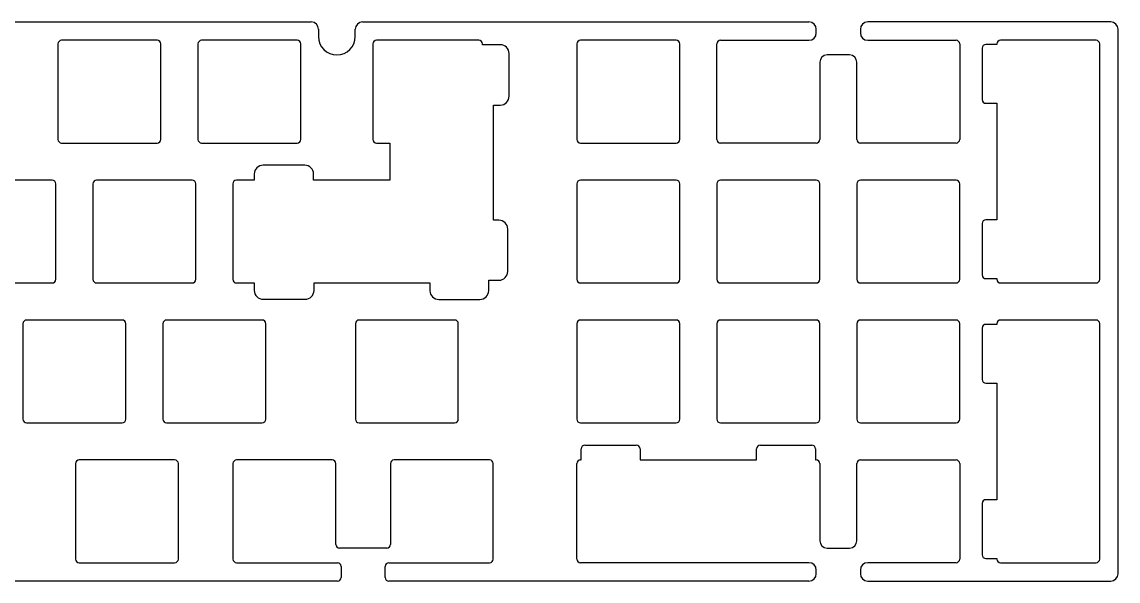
# Model space of a CAD drawing. Header units: millimetres. Extents: x -141 to 187, y -40 to 36.
# Drawn here: x 37.8 to 186.9, y -40 to 36.1 of the extents above; entities that cross this region are included whole.
import ezdxf

# ---------------------------------------------------------------- set-up
doc = ezdxf.new("R2010")
doc.units = ezdxf.units.MM
for name, color, linetype in [('Shape1000', 7, 'CONTINUOUS'), ('Shape1001', 7, 'CONTINUOUS'), ('Shape1002', 7, 'CONTINUOUS'), ('Shape1003', 7, 'CONTINUOUS'), ('Shape1004', 7, 'CONTINUOUS'), ('Shape1098', 7, 'CONTINUOUS'), ('Shape1099', 7, 'CONTINUOUS'), ('Shape1100', 7, 'CONTINUOUS'), ('Shape1101', 7, 'CONTINUOUS'), ('Shape473', 7, 'CONTINUOUS'), ('Shape474', 7, 'CONTINUOUS'), ('Shape475', 7, 'CONTINUOUS'), ('Shape476', 7, 'CONTINUOUS'), ('Shape477', 7, 'CONTINUOUS'), ('Shape478', 7, 'CONTINUOUS'), ('Shape479', 7, 'CONTINUOUS'), ('Shape480', 7, 'CONTINUOUS'), ('Shape481', 7, 'CONTINUOUS'), ('Shape482', 7, 'CONTINUOUS'), ('Shape483', 7, 'CONTINUOUS'), ('Shape484', 7, 'CONTINUOUS'), ('Shape485', 7, 'CONTINUOUS'), ('Shape486', 7, 'CONTINUOUS'), ('Shape487', 7, 'CONTINUOUS'), ('Shape488', 7, 'CONTINUOUS'), ('Shape489', 7, 'CONTINUOUS'), ('Shape490', 7, 'CONTINUOUS'), ('Shape491', 7, 'CONTINUOUS'), ('Shape492', 7, 'CONTINUOUS'), ('Shape493', 7, 'CONTINUOUS'), ('Shape494', 7, 'CONTINUOUS'), ('Shape495', 7, 'CONTINUOUS'), ('Shape496', 7, 'CONTINUOUS'), ('Shape497', 7, 'CONTINUOUS'), ('Shape498', 7, 'CONTINUOUS'), ('Shape499', 7, 'CONTINUOUS'), ('Shape500', 7, 'CONTINUOUS'), ('Shape501', 7, 'CONTINUOUS'), ('Shape502', 7, 'CONTINUOUS'), ('Shape503', 7, 'CONTINUOUS'), ('Shape504', 7, 'CONTINUOUS'), ('Shape505', 7, 'CONTINUOUS'), ('Shape506', 7, 'CONTINUOUS'), ('Shape507', 7, 'CONTINUOUS'), ('Shape508', 7, 'CONTINUOUS'), ('Shape509', 7, 'CONTINUOUS'), ('Shape510', 7, 'CONTINUOUS'), ('Shape511', 7, 'CONTINUOUS'), ('Shape512', 7, 'CONTINUOUS'), ('Shape513', 7, 'CONTINUOUS'), ('Shape514', 7, 'CONTINUOUS'), ('Shape515', 7, 'CONTINUOUS'), ('Shape516', 7, 'CONTINUOUS'), ('Shape517', 7, 'CONTINUOUS'), ('Shape518', 7, 'CONTINUOUS'), ('Shape519', 7, 'CONTINUOUS'), ('Shape520', 7, 'CONTINUOUS'), ('Shape521', 7, 'CONTINUOUS'), ('Shape522', 7, 'CONTINUOUS'), ('Shape523', 7, 'CONTINUOUS'), ('Shape524', 7, 'CONTINUOUS'), ('Shape525', 7, 'CONTINUOUS'), ('Shape526', 7, 'CONTINUOUS'), ('Shape527', 7, 'CONTINUOUS'), ('Shape528', 7, 'CONTINUOUS'), ('Shape529', 7, 'CONTINUOUS'), ('Shape530', 7, 'CONTINUOUS'), ('Shape531', 7, 'CONTINUOUS'), ('Shape532', 7, 'CONTINUOUS'), ('Shape533', 7, 'CONTINUOUS'), ('Shape534', 7, 'CONTINUOUS'), ('Shape535', 7, 'CONTINUOUS'), ('Shape536', 7, 'CONTINUOUS'), ('Shape537', 7, 'CONTINUOUS'), ('Shape538', 7, 'CONTINUOUS'), ('Shape539', 7, 'CONTINUOUS'), ('Shape540', 7, 'CONTINUOUS'), ('Shape541', 7, 'CONTINUOUS'), ('Shape542', 7, 'CONTINUOUS'), ('Shape543', 7, 'CONTINUOUS'), ('Shape544', 7, 'CONTINUOUS'), ('Shape545', 7, 'CONTINUOUS'), ('Shape546', 7, 'CONTINUOUS'), ('Shape547', 7, 'CONTINUOUS'), ('Shape548', 7, 'CONTINUOUS'), ('Shape549', 7, 'CONTINUOUS'), ('Shape550', 7, 'CONTINUOUS'), ('Shape551', 7, 'CONTINUOUS'), ('Shape552', 7, 'CONTINUOUS'), ('Shape553', 7, 'CONTINUOUS'), ('Shape554', 7, 'CONTINUOUS'), ('Shape555', 7, 'CONTINUOUS'), ('Shape556', 7, 'CONTINUOUS'), ('Shape557', 7, 'CONTINUOUS'), ('Shape558', 7, 'CONTINUOUS'), ('Shape559', 7, 'CONTINUOUS'), ('Shape560', 7, 'CONTINUOUS'), ('Shape561', 7, 'CONTINUOUS'), ('Shape562', 7, 'CONTINUOUS'), ('Shape563', 7, 'CONTINUOUS'), ('Shape564', 7, 'CONTINUOUS'), ('Shape565', 7, 'CONTINUOUS'), ('Shape566', 7, 'CONTINUOUS'), ('Shape567', 7, 'CONTINUOUS'), ('Shape568', 7, 'CONTINUOUS'), ('Shape577', 7, 'CONTINUOUS'), ('Shape578', 7, 'CONTINUOUS'), ('Shape579', 7, 'CONTINUOUS'), ('Shape580', 7, 'CONTINUOUS'), ('Shape581', 7, 'CONTINUOUS'), ('Shape582', 7, 'CONTINUOUS'), ('Shape583', 7, 'CONTINUOUS'), ('Shape584', 7, 'CONTINUOUS'), ('Shape585', 7, 'CONTINUOUS'), ('Shape586', 7, 'CONTINUOUS'), ('Shape587', 7, 'CONTINUOUS'), ('Shape588', 7, 'CONTINUOUS'), ('Shape589', 7, 'CONTINUOUS'), ('Shape590', 7, 'CONTINUOUS'), ('Shape591', 7, 'CONTINUOUS'), ('Shape592', 7, 'CONTINUOUS'), ('Shape593', 7, 'CONTINUOUS'), ('Shape594', 7, 'CONTINUOUS'), ('Shape595', 7, 'CONTINUOUS'), ('Shape596', 7, 'CONTINUOUS'), ('Shape597', 7, 'CONTINUOUS'), ('Shape598', 7, 'CONTINUOUS'), ('Shape599', 7, 'CONTINUOUS'), ('Shape600', 7, 'CONTINUOUS'), ('Shape601', 7, 'CONTINUOUS'), ('Shape602', 7, 'CONTINUOUS'), ('Shape603', 7, 'CONTINUOUS'), ('Shape604', 7, 'CONTINUOUS'), ('Shape605', 7, 'CONTINUOUS'), ('Shape606', 7, 'CONTINUOUS'), ('Shape607', 7, 'CONTINUOUS'), ('Shape608', 7, 'CONTINUOUS'), ('Shape609', 7, 'CONTINUOUS'), ('Shape610', 7, 'CONTINUOUS'), ('Shape611', 7, 'CONTINUOUS'), ('Shape612', 7, 'CONTINUOUS'), ('Shape613', 7, 'CONTINUOUS'), ('Shape614', 7, 'CONTINUOUS'), ('Shape615', 7, 'CONTINUOUS'), ('Shape616', 7, 'CONTINUOUS'), ('Shape617', 7, 'CONTINUOUS'), ('Shape618', 7, 'CONTINUOUS'), ('Shape619', 7, 'CONTINUOUS'), ('Shape620', 7, 'CONTINUOUS'), ('Shape621', 7, 'CONTINUOUS'), ('Shape622', 7, 'CONTINUOUS'), ('Shape623', 7, 'CONTINUOUS'), ('Shape624', 7, 'CONTINUOUS'), ('Shape625', 7, 'CONTINUOUS'), ('Shape626', 7, 'CONTINUOUS'), ('Shape627', 7, 'CONTINUOUS'), ('Shape628', 7, 'CONTINUOUS'), ('Shape629', 7, 'CONTINUOUS'), ('Shape630', 7, 'CONTINUOUS'), ('Shape631', 7, 'CONTINUOUS'), ('Shape632', 7, 'CONTINUOUS'), ('Shape633', 7, 'CONTINUOUS'), ('Shape634', 7, 'CONTINUOUS'), ('Shape635', 7, 'CONTINUOUS'), ('Shape636', 7, 'CONTINUOUS'), ('Shape637', 7, 'CONTINUOUS'), ('Shape638', 7, 'CONTINUOUS'), ('Shape639', 7, 'CONTINUOUS'), ('Shape640', 7, 'CONTINUOUS'), ('Shape641', 7, 'CONTINUOUS'), ('Shape642', 7, 'CONTINUOUS'), ('Shape643', 7, 'CONTINUOUS'), ('Shape644', 7, 'CONTINUOUS'), ('Shape645', 7, 'CONTINUOUS'), ('Shape646', 7, 'CONTINUOUS'), ('Shape647', 7, 'CONTINUOUS'), ('Shape648', 7, 'CONTINUOUS'), ('Shape649', 7, 'CONTINUOUS'), ('Shape650', 7, 'CONTINUOUS'), ('Shape651', 7, 'CONTINUOUS'), ('Shape652', 7, 'CONTINUOUS'), ('Shape653', 7, 'CONTINUOUS'), ('Shape654', 7, 'CONTINUOUS'), ('Shape655', 7, 'CONTINUOUS'), ('Shape656', 7, 'CONTINUOUS'), ('Shape657', 7, 'CONTINUOUS'), ('Shape658', 7, 'CONTINUOUS'), ('Shape659', 7, 'CONTINUOUS'), ('Shape660', 7, 'CONTINUOUS'), ('Shape661', 7, 'CONTINUOUS'), ('Shape662', 7, 'CONTINUOUS'), ('Shape663', 7, 'CONTINUOUS'), ('Shape720', 7, 'CONTINUOUS'), ('Shape721', 7, 'CONTINUOUS'), ('Shape722', 7, 'CONTINUOUS'), ('Shape723', 7, 'CONTINUOUS'), ('Shape724', 7, 'CONTINUOUS'), ('Shape725', 7, 'CONTINUOUS'), ('Shape726', 7, 'CONTINUOUS'), ('Shape727', 7, 'CONTINUOUS'), ('Shape728', 7, 'CONTINUOUS'), ('Shape729', 7, 'CONTINUOUS'), ('Shape730', 7, 'CONTINUOUS'), ('Shape731', 7, 'CONTINUOUS'), ('Shape732', 7, 'CONTINUOUS'), ('Shape792', 7, 'CONTINUOUS'), ('Shape793', 7, 'CONTINUOUS'), ('Shape794', 7, 'CONTINUOUS'), ('Shape795', 7, 'CONTINUOUS'), ('Shape796', 7, 'CONTINUOUS'), ('Shape797', 7, 'CONTINUOUS'), ('Shape798', 7, 'CONTINUOUS'), ('Shape799', 7, 'CONTINUOUS'), ('Shape800', 7, 'CONTINUOUS'), ('Shape801', 7, 'CONTINUOUS'), ('Shape802', 7, 'CONTINUOUS'), ('Shape803', 7, 'CONTINUOUS'), ('Shape804', 7, 'CONTINUOUS'), ('Shape805', 7, 'CONTINUOUS'), ('Shape806', 7, 'CONTINUOUS'), ('Shape807', 7, 'CONTINUOUS'), ('Shape872', 7, 'CONTINUOUS'), ('Shape873', 7, 'CONTINUOUS'), ('Shape874', 7, 'CONTINUOUS'), ('Shape875', 7, 'CONTINUOUS'), ('Shape876', 7, 'CONTINUOUS'), ('Shape877', 7, 'CONTINUOUS'), ('Shape878', 7, 'CONTINUOUS'), ('Shape879', 7, 'CONTINUOUS'), ('Shape880', 7, 'CONTINUOUS'), ('Shape881', 7, 'CONTINUOUS'), ('Shape882', 7, 'CONTINUOUS'), ('Shape883', 7, 'CONTINUOUS'), ('Shape884', 7, 'CONTINUOUS'), ('Shape885', 7, 'CONTINUOUS'), ('Shape886', 7, 'CONTINUOUS'), ('Shape887', 7, 'CONTINUOUS'), ('Shape888', 7, 'CONTINUOUS'), ('Shape889', 7, 'CONTINUOUS'), ('Shape890', 7, 'CONTINUOUS'), ('Shape891', 7, 'CONTINUOUS'), ('Shape892', 7, 'CONTINUOUS'), ('Shape893', 7, 'CONTINUOUS'), ('Shape894', 7, 'CONTINUOUS'), ('Shape895', 7, 'CONTINUOUS'), ('Shape896', 7, 'CONTINUOUS'), ('Shape897', 7, 'CONTINUOUS'), ('Shape898', 7, 'CONTINUOUS'), ('Shape899', 7, 'CONTINUOUS'), ('Shape900', 7, 'CONTINUOUS'), ('Shape901', 7, 'CONTINUOUS'), ('Shape902', 7, 'CONTINUOUS'), ('Shape903', 7, 'CONTINUOUS'), ('Shape904', 7, 'CONTINUOUS'), ('Shape905', 7, 'CONTINUOUS'), ('Shape906', 7, 'CONTINUOUS'), ('Shape907', 7, 'CONTINUOUS'), ('Shape908', 7, 'CONTINUOUS'), ('Shape909', 7, 'CONTINUOUS'), ('Shape910', 7, 'CONTINUOUS'), ('Shape911', 7, 'CONTINUOUS'), ('Shape912', 7, 'CONTINUOUS'), ('Shape949', 7, 'CONTINUOUS'), ('Shape950', 7, 'CONTINUOUS'), ('Shape951', 7, 'CONTINUOUS'), ('Shape952', 7, 'CONTINUOUS'), ('Shape953', 7, 'CONTINUOUS'), ('Shape954', 7, 'CONTINUOUS'), ('Shape955', 7, 'CONTINUOUS'), ('Shape956', 7, 'CONTINUOUS'), ('Shape957', 7, 'CONTINUOUS'), ('Shape958', 7, 'CONTINUOUS'), ('Shape959', 7, 'CONTINUOUS'), ('Shape980', 7, 'CONTINUOUS'), ('Shape981', 7, 'CONTINUOUS'), ('Shape982', 7, 'CONTINUOUS'), ('Shape983', 7, 'CONTINUOUS'), ('Shape984', 7, 'CONTINUOUS'), ('Shape985', 7, 'CONTINUOUS'), ('Shape986', 7, 'CONTINUOUS'), ('Shape987', 7, 'CONTINUOUS'), ('Shape988', 7, 'CONTINUOUS'), ('Shape989', 7, 'CONTINUOUS'), ('Shape990', 7, 'CONTINUOUS'), ('Shape991', 7, 'CONTINUOUS'), ('Shape992', 7, 'CONTINUOUS'), ('Shape993', 7, 'CONTINUOUS'), ('Shape994', 7, 'CONTINUOUS'), ('Shape995', 7, 'CONTINUOUS'), ('Shape996', 7, 'CONTINUOUS'), ('Shape997', 7, 'CONTINUOUS'), ('Shape998', 7, 'CONTINUOUS'), ('Shape999', 7, 'CONTINUOUS')]:
    doc.layers.add(name, color=color, linetype=linetype)

msp = doc.modelspace()

# ---------------------------------------------------------------- linework, layer by layer
at = {"layer": 'Shape1000'}
msp.add_line((66.9815, -37.527), (80.6972, -37.527), dxfattribs=at)
at = {"layer": 'Shape1001'}
msp.add_arc((80.6972, -38.027), 0.5, 0, 90, dxfattribs=at)
at = {"layer": 'Shape1002'}
msp.add_line((81.1972, -38.027), (81.1972, -39.527), dxfattribs=at)
at = {"layer": 'Shape1003'}
msp.add_arc((80.6972, -39.527), 0.5, -90, 0, dxfattribs=at)
at = {"layer": 'Shape1004'}
msp.add_line((80.6972, -40.027), (-2.79034, -40.027), dxfattribs=at)
at = {"layer": 'Shape1098'}
msp.add_line((-32.056, 36.123), (77.1253, 36.123), dxfattribs=at)
at = {"layer": 'Shape1099'}
msp.add_arc((77.1253, 35.123), 1, 0, 90, dxfattribs=at)
at = {"layer": 'Shape1100'}
msp.add_line((78.1253, 35.123), (78.1253, 34.123), dxfattribs=at)
at = {"layer": 'Shape1101'}
msp.add_arc((80.6253, 34.123), 2.5, 180, -0.0000088, dxfattribs=at)
at = {"layer": 'Shape473'}
msp.add_line((151.894, -18.477), (164.894, -18.477), dxfattribs=at)
at = {"layer": 'Shape474'}
msp.add_arc((164.894, -17.977), 0.5, -90, 0, dxfattribs=at)
at = {"layer": 'Shape475'}
msp.add_line((165.394, -17.977), (165.394, -4.97705), dxfattribs=at)
at = {"layer": 'Shape476'}
msp.add_arc((164.894, -4.97705), 0.5, 0, 90, dxfattribs=at)
at = {"layer": 'Shape477'}
msp.add_line((164.894, -4.47705), (151.894, -4.47705), dxfattribs=at)
at = {"layer": 'Shape478'}
msp.add_arc((151.894, -4.97705), 0.5, 90, 180, dxfattribs=at)
at = {"layer": 'Shape479'}
msp.add_line((151.394, -4.97705), (151.394, -17.977), dxfattribs=at)
at = {"layer": 'Shape480'}
msp.add_arc((151.894, -17.977), 0.5, 180, -90, dxfattribs=at)
at = {"layer": 'Shape481'}
msp.add_line((132.844, -18.477), (145.844, -18.477), dxfattribs=at)
at = {"layer": 'Shape482'}
msp.add_arc((145.844, -17.977), 0.5, -90, 0, dxfattribs=at)
at = {"layer": 'Shape483'}
msp.add_line((146.344, -17.977), (146.344, -4.97705), dxfattribs=at)
at = {"layer": 'Shape484'}
msp.add_arc((145.844, -4.97705), 0.5, 0, 90, dxfattribs=at)
at = {"layer": 'Shape485'}
msp.add_line((145.844, -4.47705), (132.844, -4.47705), dxfattribs=at)
at = {"layer": 'Shape486'}
msp.add_arc((132.844, -4.97705), 0.5, 90, 180, dxfattribs=at)
at = {"layer": 'Shape487'}
msp.add_line((132.344, -4.97705), (132.344, -17.977), dxfattribs=at)
at = {"layer": 'Shape488'}
msp.add_arc((132.844, -17.977), 0.5, 180, -90, dxfattribs=at)
at = {"layer": 'Shape489'}
msp.add_line((113.794, -18.477), (126.794, -18.477), dxfattribs=at)
at = {"layer": 'Shape490'}
msp.add_arc((126.794, -17.977), 0.5, -90, 0, dxfattribs=at)
at = {"layer": 'Shape491'}
msp.add_line((127.294, -17.977), (127.294, -4.97705), dxfattribs=at)
at = {"layer": 'Shape492'}
msp.add_arc((126.794, -4.97705), 0.5, 0, 90, dxfattribs=at)
at = {"layer": 'Shape493'}
msp.add_line((126.794, -4.47705), (113.794, -4.47705), dxfattribs=at)
at = {"layer": 'Shape494'}
msp.add_arc((113.794, -4.97705), 0.5, 90, 180, dxfattribs=at)
at = {"layer": 'Shape495'}
msp.add_line((113.294, -4.97705), (113.294, -17.977), dxfattribs=at)
at = {"layer": 'Shape496'}
msp.add_arc((113.794, -17.977), 0.5, 180, -90, dxfattribs=at)
at = {"layer": 'Shape497'}
msp.add_line((151.894, 0.572953), (164.894, 0.572953), dxfattribs=at)
at = {"layer": 'Shape498'}
msp.add_arc((164.894, 1.07295), 0.5, -90, 0, dxfattribs=at)
at = {"layer": 'Shape499'}
msp.add_line((165.394, 1.07295), (165.394, 14.073), dxfattribs=at)
at = {"layer": 'Shape500'}
msp.add_arc((164.894, 14.073), 0.5, 0, 90, dxfattribs=at)
at = {"layer": 'Shape501'}
msp.add_line((164.894, 14.573), (151.894, 14.573), dxfattribs=at)
at = {"layer": 'Shape502'}
msp.add_arc((151.894, 14.073), 0.5, 90, 180, dxfattribs=at)
at = {"layer": 'Shape503'}
msp.add_line((151.394, 14.073), (151.394, 1.07295), dxfattribs=at)
at = {"layer": 'Shape504'}
msp.add_arc((151.894, 1.07295), 0.5, 180, -90, dxfattribs=at)
at = {"layer": 'Shape505'}
msp.add_line((132.844, 0.572953), (145.844, 0.572953), dxfattribs=at)
at = {"layer": 'Shape506'}
msp.add_arc((145.844, 1.07295), 0.5, -90, 0, dxfattribs=at)
at = {"layer": 'Shape507'}
msp.add_line((146.344, 1.07295), (146.344, 14.073), dxfattribs=at)
at = {"layer": 'Shape508'}
msp.add_arc((145.844, 14.073), 0.5, 0, 90, dxfattribs=at)
at = {"layer": 'Shape509'}
msp.add_line((145.844, 14.573), (132.844, 14.573), dxfattribs=at)
at = {"layer": 'Shape510'}
msp.add_arc((132.844, 14.073), 0.5, 90, 180, dxfattribs=at)
at = {"layer": 'Shape511'}
msp.add_line((132.344, 14.073), (132.344, 1.07295), dxfattribs=at)
at = {"layer": 'Shape512'}
msp.add_arc((132.844, 1.07295), 0.5, 180, -90, dxfattribs=at)
at = {"layer": 'Shape513'}
msp.add_line((113.794, 0.572953), (126.794, 0.572953), dxfattribs=at)
at = {"layer": 'Shape514'}
msp.add_arc((126.794, 1.07295), 0.5, -90, 0, dxfattribs=at)
at = {"layer": 'Shape515'}
msp.add_line((127.294, 1.07295), (127.294, 14.073), dxfattribs=at)
at = {"layer": 'Shape516'}
msp.add_arc((126.794, 14.073), 0.5, 0, 90, dxfattribs=at)
at = {"layer": 'Shape517'}
msp.add_line((126.794, 14.573), (113.794, 14.573), dxfattribs=at)
at = {"layer": 'Shape518'}
msp.add_arc((113.794, 14.073), 0.5, 90, 180, dxfattribs=at)
at = {"layer": 'Shape519'}
msp.add_line((113.294, 14.073), (113.294, 1.07295), dxfattribs=at)
at = {"layer": 'Shape520'}
msp.add_arc((113.794, 1.07295), 0.5, 180, -90, dxfattribs=at)
at = {"layer": 'Shape521'}
msp.add_line((113.794, 19.623), (126.794, 19.623), dxfattribs=at)
at = {"layer": 'Shape522'}
msp.add_arc((126.794, 20.123), 0.5, -90, 0, dxfattribs=at)
at = {"layer": 'Shape523'}
msp.add_line((127.294, 20.123), (127.294, 33.123), dxfattribs=at)
at = {"layer": 'Shape524'}
msp.add_arc((126.794, 33.123), 0.5, 0, 90, dxfattribs=at)
at = {"layer": 'Shape525'}
msp.add_line((126.794, 33.623), (113.794, 33.623), dxfattribs=at)
at = {"layer": 'Shape526'}
msp.add_arc((113.794, 33.123), 0.5, 90, 180, dxfattribs=at)
at = {"layer": 'Shape527'}
msp.add_line((113.294, 33.123), (113.294, 20.123), dxfattribs=at)
at = {"layer": 'Shape528'}
msp.add_arc((113.794, 20.123), 0.5, 180, -90, dxfattribs=at)
at = {"layer": 'Shape529'}
msp.add_line((184.444, -37.027), (184.444, -4.97705), dxfattribs=at)
at = {"layer": 'Shape530'}
msp.add_arc((183.944, -4.97705), 0.5, 0, 90, dxfattribs=at)
at = {"layer": 'Shape531'}
msp.add_line((183.944, -4.47705), (170.944, -4.47705), dxfattribs=at)
at = {"layer": 'Shape532'}
msp.add_arc((170.944, -4.97705), 0.5, 90, 180, dxfattribs=at)
at = {"layer": 'Shape533'}
msp.add_line((170.444, -4.97705), (170.444, -5.06405), dxfattribs=at)
at = {"layer": 'Shape534'}
msp.add_line((170.444, -5.06405), (168.944, -5.06405), dxfattribs=at)
at = {"layer": 'Shape535'}
msp.add_arc((168.944, -5.56405), 0.5, 90, 180, dxfattribs=at)
at = {"layer": 'Shape536'}
msp.add_line((168.444, -5.56405), (168.444, -12.564), dxfattribs=at)
at = {"layer": 'Shape537'}
msp.add_arc((168.944, -12.564), 0.5, 180, -90, dxfattribs=at)
at = {"layer": 'Shape538'}
msp.add_line((168.944, -13.064), (170.444, -13.064), dxfattribs=at)
at = {"layer": 'Shape539'}
msp.add_line((170.444, -13.064), (170.444, -28.94), dxfattribs=at)
at = {"layer": 'Shape540'}
msp.add_line((170.444, -28.94), (168.944, -28.94), dxfattribs=at)
at = {"layer": 'Shape541'}
msp.add_arc((168.944, -29.44), 0.5, 90, 180, dxfattribs=at)
at = {"layer": 'Shape542'}
msp.add_line((168.444, -29.44), (168.444, -36.44), dxfattribs=at)
at = {"layer": 'Shape543'}
msp.add_arc((168.944, -36.44), 0.5, 180, -90, dxfattribs=at)
at = {"layer": 'Shape544'}
msp.add_line((168.944, -36.94), (170.444, -36.94), dxfattribs=at)
at = {"layer": 'Shape545'}
msp.add_line((170.444, -36.94), (170.444, -37.027), dxfattribs=at)
at = {"layer": 'Shape546'}
msp.add_arc((170.944, -37.027), 0.5, 180, -90, dxfattribs=at)
at = {"layer": 'Shape547'}
msp.add_line((170.944, -37.527), (183.944, -37.527), dxfattribs=at)
at = {"layer": 'Shape548'}
msp.add_arc((183.944, -37.027), 0.5, -90, 0, dxfattribs=at)
at = {"layer": 'Shape549'}
msp.add_line((184.444, 1.07295), (184.444, 33.123), dxfattribs=at)
at = {"layer": 'Shape550'}
msp.add_arc((183.944, 33.123), 0.5, 0, 90, dxfattribs=at)
at = {"layer": 'Shape551'}
msp.add_line((183.944, 33.623), (170.944, 33.623), dxfattribs=at)
at = {"layer": 'Shape552'}
msp.add_arc((170.944, 33.123), 0.5, 90, 180, dxfattribs=at)
at = {"layer": 'Shape553'}
msp.add_line((170.444, 33.123), (170.444, 33.036), dxfattribs=at)
at = {"layer": 'Shape554'}
msp.add_line((170.444, 33.036), (168.944, 33.036), dxfattribs=at)
at = {"layer": 'Shape555'}
msp.add_arc((168.944, 32.536), 0.5, 90, 180, dxfattribs=at)
at = {"layer": 'Shape556'}
msp.add_line((168.444, 32.536), (168.444, 25.536), dxfattribs=at)
at = {"layer": 'Shape557'}
msp.add_arc((168.944, 25.536), 0.5, 180, -90, dxfattribs=at)
at = {"layer": 'Shape558'}
msp.add_line((168.944, 25.036), (170.444, 25.036), dxfattribs=at)
at = {"layer": 'Shape559'}
msp.add_line((170.444, 25.036), (170.444, 9.15995), dxfattribs=at)
at = {"layer": 'Shape560'}
msp.add_line((170.444, 9.15995), (168.944, 9.15995), dxfattribs=at)
at = {"layer": 'Shape561'}
msp.add_arc((168.944, 8.65995), 0.5, 90, 180, dxfattribs=at)
at = {"layer": 'Shape562'}
msp.add_line((168.444, 8.65995), (168.444, 1.65995), dxfattribs=at)
at = {"layer": 'Shape563'}
msp.add_arc((168.944, 1.65995), 0.5, 180, -90, dxfattribs=at)
at = {"layer": 'Shape564'}
msp.add_line((168.944, 1.15995), (170.444, 1.15995), dxfattribs=at)
at = {"layer": 'Shape565'}
msp.add_line((170.444, 1.15995), (170.444, 1.07295), dxfattribs=at)
at = {"layer": 'Shape566'}
msp.add_arc((170.944, 1.07295), 0.5, 180, -90, dxfattribs=at)
at = {"layer": 'Shape567'}
msp.add_line((170.944, 0.572953), (183.944, 0.572953), dxfattribs=at)
at = {"layer": 'Shape568'}
msp.add_arc((183.944, 1.07295), 0.5, -90, 0, dxfattribs=at)
at = {"layer": 'Shape577'}
msp.add_arc((144.869, -39.027), 1, -90, 0, dxfattribs=at)
at = {"layer": 'Shape578'}
msp.add_line((145.869, -39.027), (145.869, -38.527), dxfattribs=at)
at = {"layer": 'Shape579'}
msp.add_arc((144.869, -38.527), 1, 0, 90, dxfattribs=at)
at = {"layer": 'Shape580'}
msp.add_line((144.869, -37.527), (113.794, -37.527), dxfattribs=at)
at = {"layer": 'Shape581'}
msp.add_arc((113.794, -37.027), 0.5, 180, -90, dxfattribs=at)
at = {"layer": 'Shape582'}
msp.add_line((113.294, -37.027), (113.294, -24.027), dxfattribs=at)
at = {"layer": 'Shape583'}
msp.add_arc((113.794, -24.027), 0.5, 90, 180, dxfattribs=at)
at = {"layer": 'Shape584'}
msp.add_line((113.794, -23.527), (113.881, -23.527), dxfattribs=at)
at = {"layer": 'Shape585'}
msp.add_line((113.881, -23.527), (113.881, -22.027), dxfattribs=at)
at = {"layer": 'Shape586'}
msp.add_arc((114.381, -22.027), 0.5, 90, 180, dxfattribs=at)
at = {"layer": 'Shape587'}
msp.add_line((114.381, -21.527), (121.381, -21.527), dxfattribs=at)
at = {"layer": 'Shape588'}
msp.add_arc((121.381, -22.027), 0.5, 0, 90, dxfattribs=at)
at = {"layer": 'Shape589'}
msp.add_line((121.881, -22.027), (121.881, -23.527), dxfattribs=at)
at = {"layer": 'Shape590'}
msp.add_line((121.881, -23.527), (137.757, -23.527), dxfattribs=at)
at = {"layer": 'Shape591'}
msp.add_line((137.757, -23.527), (137.757, -22.027), dxfattribs=at)
at = {"layer": 'Shape592'}
msp.add_arc((138.257, -22.027), 0.5, 90, 180, dxfattribs=at)
at = {"layer": 'Shape593'}
msp.add_line((138.257, -21.527), (145.257, -21.527), dxfattribs=at)
at = {"layer": 'Shape594'}
msp.add_arc((145.257, -22.027), 0.5, 0, 90, dxfattribs=at)
at = {"layer": 'Shape595'}
msp.add_line((145.757, -22.027), (145.757, -23.527), dxfattribs=at)
at = {"layer": 'Shape596'}
msp.add_line((145.757, -23.527), (145.844, -23.527), dxfattribs=at)
at = {"layer": 'Shape597'}
msp.add_arc((145.844, -24.027), 0.5, 0, 90, dxfattribs=at)
at = {"layer": 'Shape598'}
msp.add_line((146.344, -24.027), (146.344, -34.527), dxfattribs=at)
at = {"layer": 'Shape599'}
msp.add_arc((147.344, -34.527), 1, 180, -90, dxfattribs=at)
at = {"layer": 'Shape600'}
msp.add_line((147.344, -35.527), (150.394, -35.527), dxfattribs=at)
at = {"layer": 'Shape601'}
msp.add_arc((150.394, -34.527), 1, -90, 0, dxfattribs=at)
at = {"layer": 'Shape602'}
msp.add_line((151.394, -34.527), (151.394, -24.027), dxfattribs=at)
at = {"layer": 'Shape603'}
msp.add_arc((151.894, -24.027), 0.5, 90, 180, dxfattribs=at)
at = {"layer": 'Shape604'}
msp.add_line((151.894, -23.527), (164.894, -23.527), dxfattribs=at)
at = {"layer": 'Shape605'}
msp.add_arc((164.894, -24.027), 0.5, 0, 90, dxfattribs=at)
at = {"layer": 'Shape606'}
msp.add_line((165.394, -24.027), (165.394, -37.027), dxfattribs=at)
at = {"layer": 'Shape607'}
msp.add_arc((164.894, -37.027), 0.5, -90, 0, dxfattribs=at)
at = {"layer": 'Shape608'}
msp.add_line((164.894, -37.527), (152.869, -37.527), dxfattribs=at)
at = {"layer": 'Shape609'}
msp.add_arc((152.869, -38.527), 1, 90, 180, dxfattribs=at)
at = {"layer": 'Shape610'}
msp.add_line((151.869, -38.527), (151.869, -39.027), dxfattribs=at)
at = {"layer": 'Shape611'}
msp.add_arc((152.869, -39.027), 1, 180, -90, dxfattribs=at)
at = {"layer": 'Shape612'}
msp.add_line((152.869, -40.027), (185.944, -40.027), dxfattribs=at)
at = {"layer": 'Shape613'}
msp.add_arc((185.944, -39.027), 1, -90, 0, dxfattribs=at)
at = {"layer": 'Shape614'}
msp.add_line((186.944, -39.027), (186.944, 35.123), dxfattribs=at)
at = {"layer": 'Shape615'}
msp.add_arc((185.944, 35.123), 1, 0, 90, dxfattribs=at)
at = {"layer": 'Shape616'}
msp.add_line((185.944, 36.123), (152.869, 36.123), dxfattribs=at)
at = {"layer": 'Shape617'}
msp.add_arc((152.869, 35.123), 1, 90, 180, dxfattribs=at)
at = {"layer": 'Shape618'}
msp.add_line((151.869, 35.123), (151.869, 34.623), dxfattribs=at)
at = {"layer": 'Shape619'}
msp.add_arc((152.869, 34.623), 1, 180, -90, dxfattribs=at)
at = {"layer": 'Shape620'}
msp.add_line((152.869, 33.623), (164.894, 33.623), dxfattribs=at)
at = {"layer": 'Shape621'}
msp.add_arc((164.894, 33.123), 0.5, 0, 90, dxfattribs=at)
at = {"layer": 'Shape622'}
msp.add_line((165.394, 33.123), (165.394, 20.123), dxfattribs=at)
at = {"layer": 'Shape623'}
msp.add_arc((164.894, 20.123), 0.5, -90, 0, dxfattribs=at)
at = {"layer": 'Shape624'}
msp.add_line((164.894, 19.623), (151.894, 19.623), dxfattribs=at)
at = {"layer": 'Shape625'}
msp.add_arc((151.894, 20.123), 0.5, 180, -90, dxfattribs=at)
at = {"layer": 'Shape626'}
msp.add_line((151.394, 20.123), (151.394, 30.623), dxfattribs=at)
at = {"layer": 'Shape627'}
msp.add_arc((150.394, 30.623), 1, 0, 90, dxfattribs=at)
at = {"layer": 'Shape628'}
msp.add_line((150.394, 31.623), (147.344, 31.623), dxfattribs=at)
at = {"layer": 'Shape629'}
msp.add_arc((147.344, 30.623), 1, 90, 180, dxfattribs=at)
at = {"layer": 'Shape630'}
msp.add_line((146.344, 30.623), (146.344, 20.123), dxfattribs=at)
at = {"layer": 'Shape631'}
msp.add_arc((145.844, 20.123), 0.5, -90, 0, dxfattribs=at)
at = {"layer": 'Shape632'}
msp.add_line((145.844, 19.623), (132.844, 19.623), dxfattribs=at)
at = {"layer": 'Shape633'}
msp.add_arc((132.844, 20.123), 0.5, 180, -90, dxfattribs=at)
at = {"layer": 'Shape634'}
msp.add_line((132.344, 20.123), (132.344, 33.123), dxfattribs=at)
at = {"layer": 'Shape635'}
msp.add_arc((132.844, 33.123), 0.5, 90, 180, dxfattribs=at)
at = {"layer": 'Shape636'}
msp.add_line((132.844, 33.623), (144.869, 33.623), dxfattribs=at)
at = {"layer": 'Shape637'}
msp.add_arc((144.869, 34.623), 1, -90, 0, dxfattribs=at)
at = {"layer": 'Shape638'}
msp.add_line((145.869, 34.623), (145.869, 35.123), dxfattribs=at)
at = {"layer": 'Shape639'}
msp.add_arc((144.869, 35.123), 1, 0, 90, dxfattribs=at)
at = {"layer": 'Shape640'}
msp.add_line((83.6503, -18.477), (96.6503, -18.477), dxfattribs=at)
at = {"layer": 'Shape641'}
msp.add_arc((96.6503, -17.977), 0.5, -90, 0, dxfattribs=at)
at = {"layer": 'Shape642'}
msp.add_line((97.1503, -17.977), (97.1503, -4.97705), dxfattribs=at)
at = {"layer": 'Shape643'}
msp.add_arc((96.6503, -4.97705), 0.5, 0, 90, dxfattribs=at)
at = {"layer": 'Shape644'}
msp.add_line((96.6503, -4.47705), (83.6503, -4.47705), dxfattribs=at)
at = {"layer": 'Shape645'}
msp.add_arc((83.6503, -4.97705), 0.5, 90, 180, dxfattribs=at)
at = {"layer": 'Shape646'}
msp.add_line((83.1503, -4.97705), (83.1503, -17.977), dxfattribs=at)
at = {"layer": 'Shape647'}
msp.add_arc((83.6503, -17.977), 0.5, 180, -90, dxfattribs=at)
at = {"layer": 'Shape648'}
msp.add_line((57.4565, -18.477), (70.4565, -18.477), dxfattribs=at)
at = {"layer": 'Shape649'}
msp.add_arc((70.4565, -17.977), 0.5, -90, 0, dxfattribs=at)
at = {"layer": 'Shape650'}
msp.add_line((70.9565, -17.977), (70.9565, -4.97705), dxfattribs=at)
at = {"layer": 'Shape651'}
msp.add_arc((70.4565, -4.97705), 0.5, 0, 90, dxfattribs=at)
at = {"layer": 'Shape652'}
msp.add_line((70.4565, -4.47705), (57.4565, -4.47705), dxfattribs=at)
at = {"layer": 'Shape653'}
msp.add_arc((57.4565, -4.97705), 0.5, 90, 180, dxfattribs=at)
at = {"layer": 'Shape654'}
msp.add_line((56.9565, -4.97705), (56.9565, -17.977), dxfattribs=at)
at = {"layer": 'Shape655'}
msp.add_arc((57.4565, -17.977), 0.5, 180, -90, dxfattribs=at)
at = {"layer": 'Shape656'}
msp.add_line((38.4065, -18.477), (51.4065, -18.477), dxfattribs=at)
at = {"layer": 'Shape657'}
msp.add_arc((51.4065, -17.977), 0.5, -90, 0, dxfattribs=at)
at = {"layer": 'Shape658'}
msp.add_line((51.9065, -17.977), (51.9065, -4.97705), dxfattribs=at)
at = {"layer": 'Shape659'}
msp.add_arc((51.4065, -4.97705), 0.5, 0, 90, dxfattribs=at)
at = {"layer": 'Shape660'}
msp.add_line((51.4065, -4.47705), (38.4065, -4.47705), dxfattribs=at)
at = {"layer": 'Shape661'}
msp.add_arc((38.4065, -4.97705), 0.5, 90, 180, dxfattribs=at)
at = {"layer": 'Shape662'}
msp.add_line((37.9065, -4.97705), (37.9065, -17.977), dxfattribs=at)
at = {"layer": 'Shape663'}
msp.add_arc((38.4065, -17.977), 0.5, 180, -90, dxfattribs=at)
at = {"layer": 'Shape720'}
msp.add_line((47.9315, 0.572953), (60.9315, 0.572953), dxfattribs=at)
at = {"layer": 'Shape721'}
msp.add_arc((60.9315, 1.07295), 0.5, -90, 0, dxfattribs=at)
at = {"layer": 'Shape722'}
msp.add_line((61.4315, 1.07295), (61.4315, 14.073), dxfattribs=at)
at = {"layer": 'Shape723'}
msp.add_arc((60.9315, 14.073), 0.5, 0, 90, dxfattribs=at)
at = {"layer": 'Shape724'}
msp.add_line((60.9315, 14.573), (47.9315, 14.573), dxfattribs=at)
at = {"layer": 'Shape725'}
msp.add_arc((47.9315, 14.073), 0.5, 90, 180, dxfattribs=at)
at = {"layer": 'Shape726'}
msp.add_line((47.4315, 14.073), (47.4315, 1.07295), dxfattribs=at)
at = {"layer": 'Shape727'}
msp.add_arc((47.9315, 1.07295), 0.5, 180, -90, dxfattribs=at)
at = {"layer": 'Shape728'}
msp.add_line((28.8815, 0.572953), (41.8815, 0.572953), dxfattribs=at)
at = {"layer": 'Shape729'}
msp.add_arc((41.8815, 1.07295), 0.5, -90, 0, dxfattribs=at)
at = {"layer": 'Shape730'}
msp.add_line((42.3815, 1.07295), (42.3815, 14.073), dxfattribs=at)
at = {"layer": 'Shape731'}
msp.add_arc((41.8815, 14.073), 0.5, 0, 90, dxfattribs=at)
at = {"layer": 'Shape732'}
msp.add_line((41.8815, 14.573), (28.8815, 14.573), dxfattribs=at)
at = {"layer": 'Shape792'}
msp.add_line((62.219, 19.623), (75.219, 19.623), dxfattribs=at)
at = {"layer": 'Shape793'}
msp.add_arc((75.219, 20.123), 0.5, -90, 0, dxfattribs=at)
at = {"layer": 'Shape794'}
msp.add_line((75.719, 20.123), (75.719, 33.123), dxfattribs=at)
at = {"layer": 'Shape795'}
msp.add_arc((75.219, 33.123), 0.5, 0, 90, dxfattribs=at)
at = {"layer": 'Shape796'}
msp.add_line((75.219, 33.623), (62.219, 33.623), dxfattribs=at)
at = {"layer": 'Shape797'}
msp.add_arc((62.219, 33.123), 0.5, 90, 180, dxfattribs=at)
at = {"layer": 'Shape798'}
msp.add_line((61.719, 33.123), (61.719, 20.123), dxfattribs=at)
at = {"layer": 'Shape799'}
msp.add_arc((62.219, 20.123), 0.5, 180, -90, dxfattribs=at)
at = {"layer": 'Shape800'}
msp.add_line((43.169, 19.623), (56.169, 19.623), dxfattribs=at)
at = {"layer": 'Shape801'}
msp.add_arc((56.169, 20.123), 0.5, -90, 0, dxfattribs=at)
at = {"layer": 'Shape802'}
msp.add_line((56.669, 20.123), (56.669, 33.123), dxfattribs=at)
at = {"layer": 'Shape803'}
msp.add_arc((56.169, 33.123), 0.5, 0, 90, dxfattribs=at)
at = {"layer": 'Shape804'}
msp.add_line((56.169, 33.623), (43.169, 33.623), dxfattribs=at)
at = {"layer": 'Shape805'}
msp.add_arc((43.169, 33.123), 0.5, 90, 180, dxfattribs=at)
at = {"layer": 'Shape806'}
msp.add_line((42.669, 33.123), (42.669, 20.123), dxfattribs=at)
at = {"layer": 'Shape807'}
msp.add_arc((43.169, 20.123), 0.5, 180, -90, dxfattribs=at)
at = {"layer": 'Shape872'}
msp.add_line((77.4528, 14.5726), (77.4528, 15.4045), dxfattribs=at)
at = {"layer": 'Shape873'}
msp.add_arc((76.2528, 15.4045), 1.2, 0, 90, dxfattribs=at)
at = {"layer": 'Shape874'}
msp.add_line((76.2528, 16.6045), (70.5872, 16.6045), dxfattribs=at)
at = {"layer": 'Shape875'}
msp.add_arc((70.5872, 15.4045), 1.2, 90, 180, dxfattribs=at)
at = {"layer": 'Shape876'}
msp.add_line((69.3872, 15.4045), (69.3872, 14.5726), dxfattribs=at)
at = {"layer": 'Shape877'}
msp.add_line((69.3872, 14.5726), (66.9544, 14.5726), dxfattribs=at)
at = {"layer": 'Shape878'}
msp.add_arc((66.9544, 14.0726), 0.5, 90, 180, dxfattribs=at)
at = {"layer": 'Shape879'}
msp.add_line((66.4544, 14.0726), (66.4544, 1.0733), dxfattribs=at)
at = {"layer": 'Shape880'}
msp.add_arc((66.9544, 1.0733), 0.5, 180, -90, dxfattribs=at)
at = {"layer": 'Shape881'}
msp.add_line((66.9544, 0.573303), (69.3872, 0.573303), dxfattribs=at)
at = {"layer": 'Shape882'}
msp.add_line((69.3872, 0.573303), (69.3872, -0.443817), dxfattribs=at)
at = {"layer": 'Shape883'}
msp.add_arc((70.5872, -0.443817), 1.2, 180, -90, dxfattribs=at)
at = {"layer": 'Shape884'}
msp.add_line((70.5872, -1.64382), (76.314, -1.64382), dxfattribs=at)
at = {"layer": 'Shape885'}
msp.add_arc((76.314, -0.443817), 1.2, -90, 0, dxfattribs=at)
at = {"layer": 'Shape886'}
msp.add_line((77.514, -0.443817), (77.514, 0.573303), dxfattribs=at)
at = {"layer": 'Shape887'}
msp.add_line((77.514, 0.573303), (93.2953, 0.573303), dxfattribs=at)
at = {"layer": 'Shape888'}
msp.add_line((93.2953, 0.573303), (93.2953, -0.476038), dxfattribs=at)
at = {"layer": 'Shape889'}
msp.add_arc((94.4953, -0.476038), 1.2, 180, -90, dxfattribs=at)
at = {"layer": 'Shape890'}
msp.add_line((94.4953, -1.67604), (100.086, -1.67604), dxfattribs=at)
at = {"layer": 'Shape891'}
msp.add_arc((100.086, -0.476038), 1.2, -90, 0, dxfattribs=at)
at = {"layer": 'Shape892'}
msp.add_line((101.286, -0.476038), (101.286, 0.950354), dxfattribs=at)
at = {"layer": 'Shape893'}
msp.add_line((101.286, 0.950354), (102.676, 0.950354), dxfattribs=at)
at = {"layer": 'Shape894'}
msp.add_arc((102.676, 2.15035), 1.2, -90, 0, dxfattribs=at)
at = {"layer": 'Shape895'}
msp.add_line((103.876, 2.15035), (103.876, 7.91263), dxfattribs=at)
at = {"layer": 'Shape896'}
msp.add_arc((102.676, 7.91263), 1.2, 0, 90, dxfattribs=at)
at = {"layer": 'Shape897'}
msp.add_line((102.676, 9.11263), (101.963, 9.11263), dxfattribs=at)
at = {"layer": 'Shape898'}
msp.add_line((101.963, 9.11263), (101.963, 24.8039), dxfattribs=at)
at = {"layer": 'Shape899'}
msp.add_line((101.963, 24.8039), (102.871, 24.8039), dxfattribs=at)
at = {"layer": 'Shape900'}
msp.add_arc((102.871, 26.0039), 1.2, -90, 0, dxfattribs=at)
at = {"layer": 'Shape901'}
msp.add_line((104.071, 26.0039), (104.071, 31.8227), dxfattribs=at)
at = {"layer": 'Shape902'}
msp.add_arc((102.871, 31.8227), 1.2, 0, 90, dxfattribs=at)
at = {"layer": 'Shape903'}
msp.add_line((102.871, 33.0227), (100.436, 33.0227), dxfattribs=at)
at = {"layer": 'Shape904'}
msp.add_line((100.436, 33.0227), (100.436, 33.1226), dxfattribs=at)
at = {"layer": 'Shape905'}
msp.add_arc((99.9359, 33.1226), 0.5, 0, 90, dxfattribs=at)
at = {"layer": 'Shape906'}
msp.add_line((99.9359, 33.6226), (86.0315, 33.6226), dxfattribs=at)
at = {"layer": 'Shape907'}
msp.add_arc((86.0315, 33.1226), 0.5, 90, 180, dxfattribs=at)
at = {"layer": 'Shape908'}
msp.add_line((85.5315, 33.1226), (85.5315, 20.1233), dxfattribs=at)
at = {"layer": 'Shape909'}
msp.add_arc((86.0315, 20.1233), 0.5, 180, -90, dxfattribs=at)
at = {"layer": 'Shape910'}
msp.add_line((86.0315, 19.6233), (87.834, 19.6233), dxfattribs=at)
at = {"layer": 'Shape911'}
msp.add_line((87.834, 19.6233), (87.834, 14.5726), dxfattribs=at)
at = {"layer": 'Shape912'}
msp.add_line((87.834, 14.5726), (77.4528, 14.5726), dxfattribs=at)
at = {"layer": 'Shape949'}
msp.add_line((83.1253, 34.123), (83.1253, 35.123), dxfattribs=at)
at = {"layer": 'Shape950'}
msp.add_arc((84.1253, 35.123), 1, 90, 180, dxfattribs=at)
at = {"layer": 'Shape951'}
msp.add_line((84.1253, 36.123), (144.869, 36.123), dxfattribs=at)
at = {"layer": 'Shape952'}
msp.add_line((58.5503, -23.527), (45.5503, -23.527), dxfattribs=at)
at = {"layer": 'Shape953'}
msp.add_arc((45.5503, -24.027), 0.5, 90, 180, dxfattribs=at)
at = {"layer": 'Shape954'}
msp.add_line((45.0503, -24.027), (45.0503, -37.027), dxfattribs=at)
at = {"layer": 'Shape955'}
msp.add_arc((45.5503, -37.027), 0.5, 180, -90, dxfattribs=at)
at = {"layer": 'Shape956'}
msp.add_line((45.5503, -37.527), (58.5503, -37.527), dxfattribs=at)
at = {"layer": 'Shape957'}
msp.add_arc((58.5503, -37.027), 0.5, -90, 0, dxfattribs=at)
at = {"layer": 'Shape958'}
msp.add_line((59.0503, -37.027), (59.0503, -24.027), dxfattribs=at)
at = {"layer": 'Shape959'}
msp.add_arc((58.5503, -24.027), 0.5, 0, 90, dxfattribs=at)
at = {"layer": 'Shape980'}
msp.add_line((144.869, -40.027), (87.6972, -40.027), dxfattribs=at)
at = {"layer": 'Shape981'}
msp.add_arc((87.6972, -39.527), 0.5, 180, -90, dxfattribs=at)
at = {"layer": 'Shape982'}
msp.add_line((87.1972, -39.527), (87.1972, -38.027), dxfattribs=at)
at = {"layer": 'Shape983'}
msp.add_arc((87.6972, -38.027), 0.5, 90, 180, dxfattribs=at)
at = {"layer": 'Shape984'}
msp.add_line((87.6972, -37.527), (101.413, -37.527), dxfattribs=at)
at = {"layer": 'Shape985'}
msp.add_arc((101.413, -37.027), 0.5, -90, 0, dxfattribs=at)
at = {"layer": 'Shape986'}
msp.add_line((101.913, -37.027), (101.913, -24.027), dxfattribs=at)
at = {"layer": 'Shape987'}
msp.add_arc((101.413, -24.027), 0.5, 0, 90, dxfattribs=at)
at = {"layer": 'Shape988'}
msp.add_line((101.413, -23.527), (88.4128, -23.527), dxfattribs=at)
at = {"layer": 'Shape989'}
msp.add_arc((88.4128, -24.027), 0.5, 90, 180, dxfattribs=at)
at = {"layer": 'Shape990'}
msp.add_line((87.9128, -24.027), (87.9128, -35.027), dxfattribs=at)
at = {"layer": 'Shape991'}
msp.add_arc((87.4128, -35.027), 0.5, -90, 0, dxfattribs=at)
at = {"layer": 'Shape992'}
msp.add_line((87.4128, -35.527), (80.9815, -35.527), dxfattribs=at)
at = {"layer": 'Shape993'}
msp.add_arc((80.9815, -35.027), 0.5, 180, -90, dxfattribs=at)
at = {"layer": 'Shape994'}
msp.add_line((80.4815, -35.027), (80.4815, -24.027), dxfattribs=at)
at = {"layer": 'Shape995'}
msp.add_arc((79.9815, -24.027), 0.5, 0, 90, dxfattribs=at)
at = {"layer": 'Shape996'}
msp.add_line((79.9815, -23.527), (66.9815, -23.527), dxfattribs=at)
at = {"layer": 'Shape997'}
msp.add_arc((66.9815, -24.027), 0.5, 90, 180, dxfattribs=at)
at = {"layer": 'Shape998'}
msp.add_line((66.4815, -24.027), (66.4815, -37.027), dxfattribs=at)
at = {"layer": 'Shape999'}
msp.add_arc((66.9815, -37.027), 0.5, 180, -90, dxfattribs=at)

doc.saveas('drawing.dxf')
